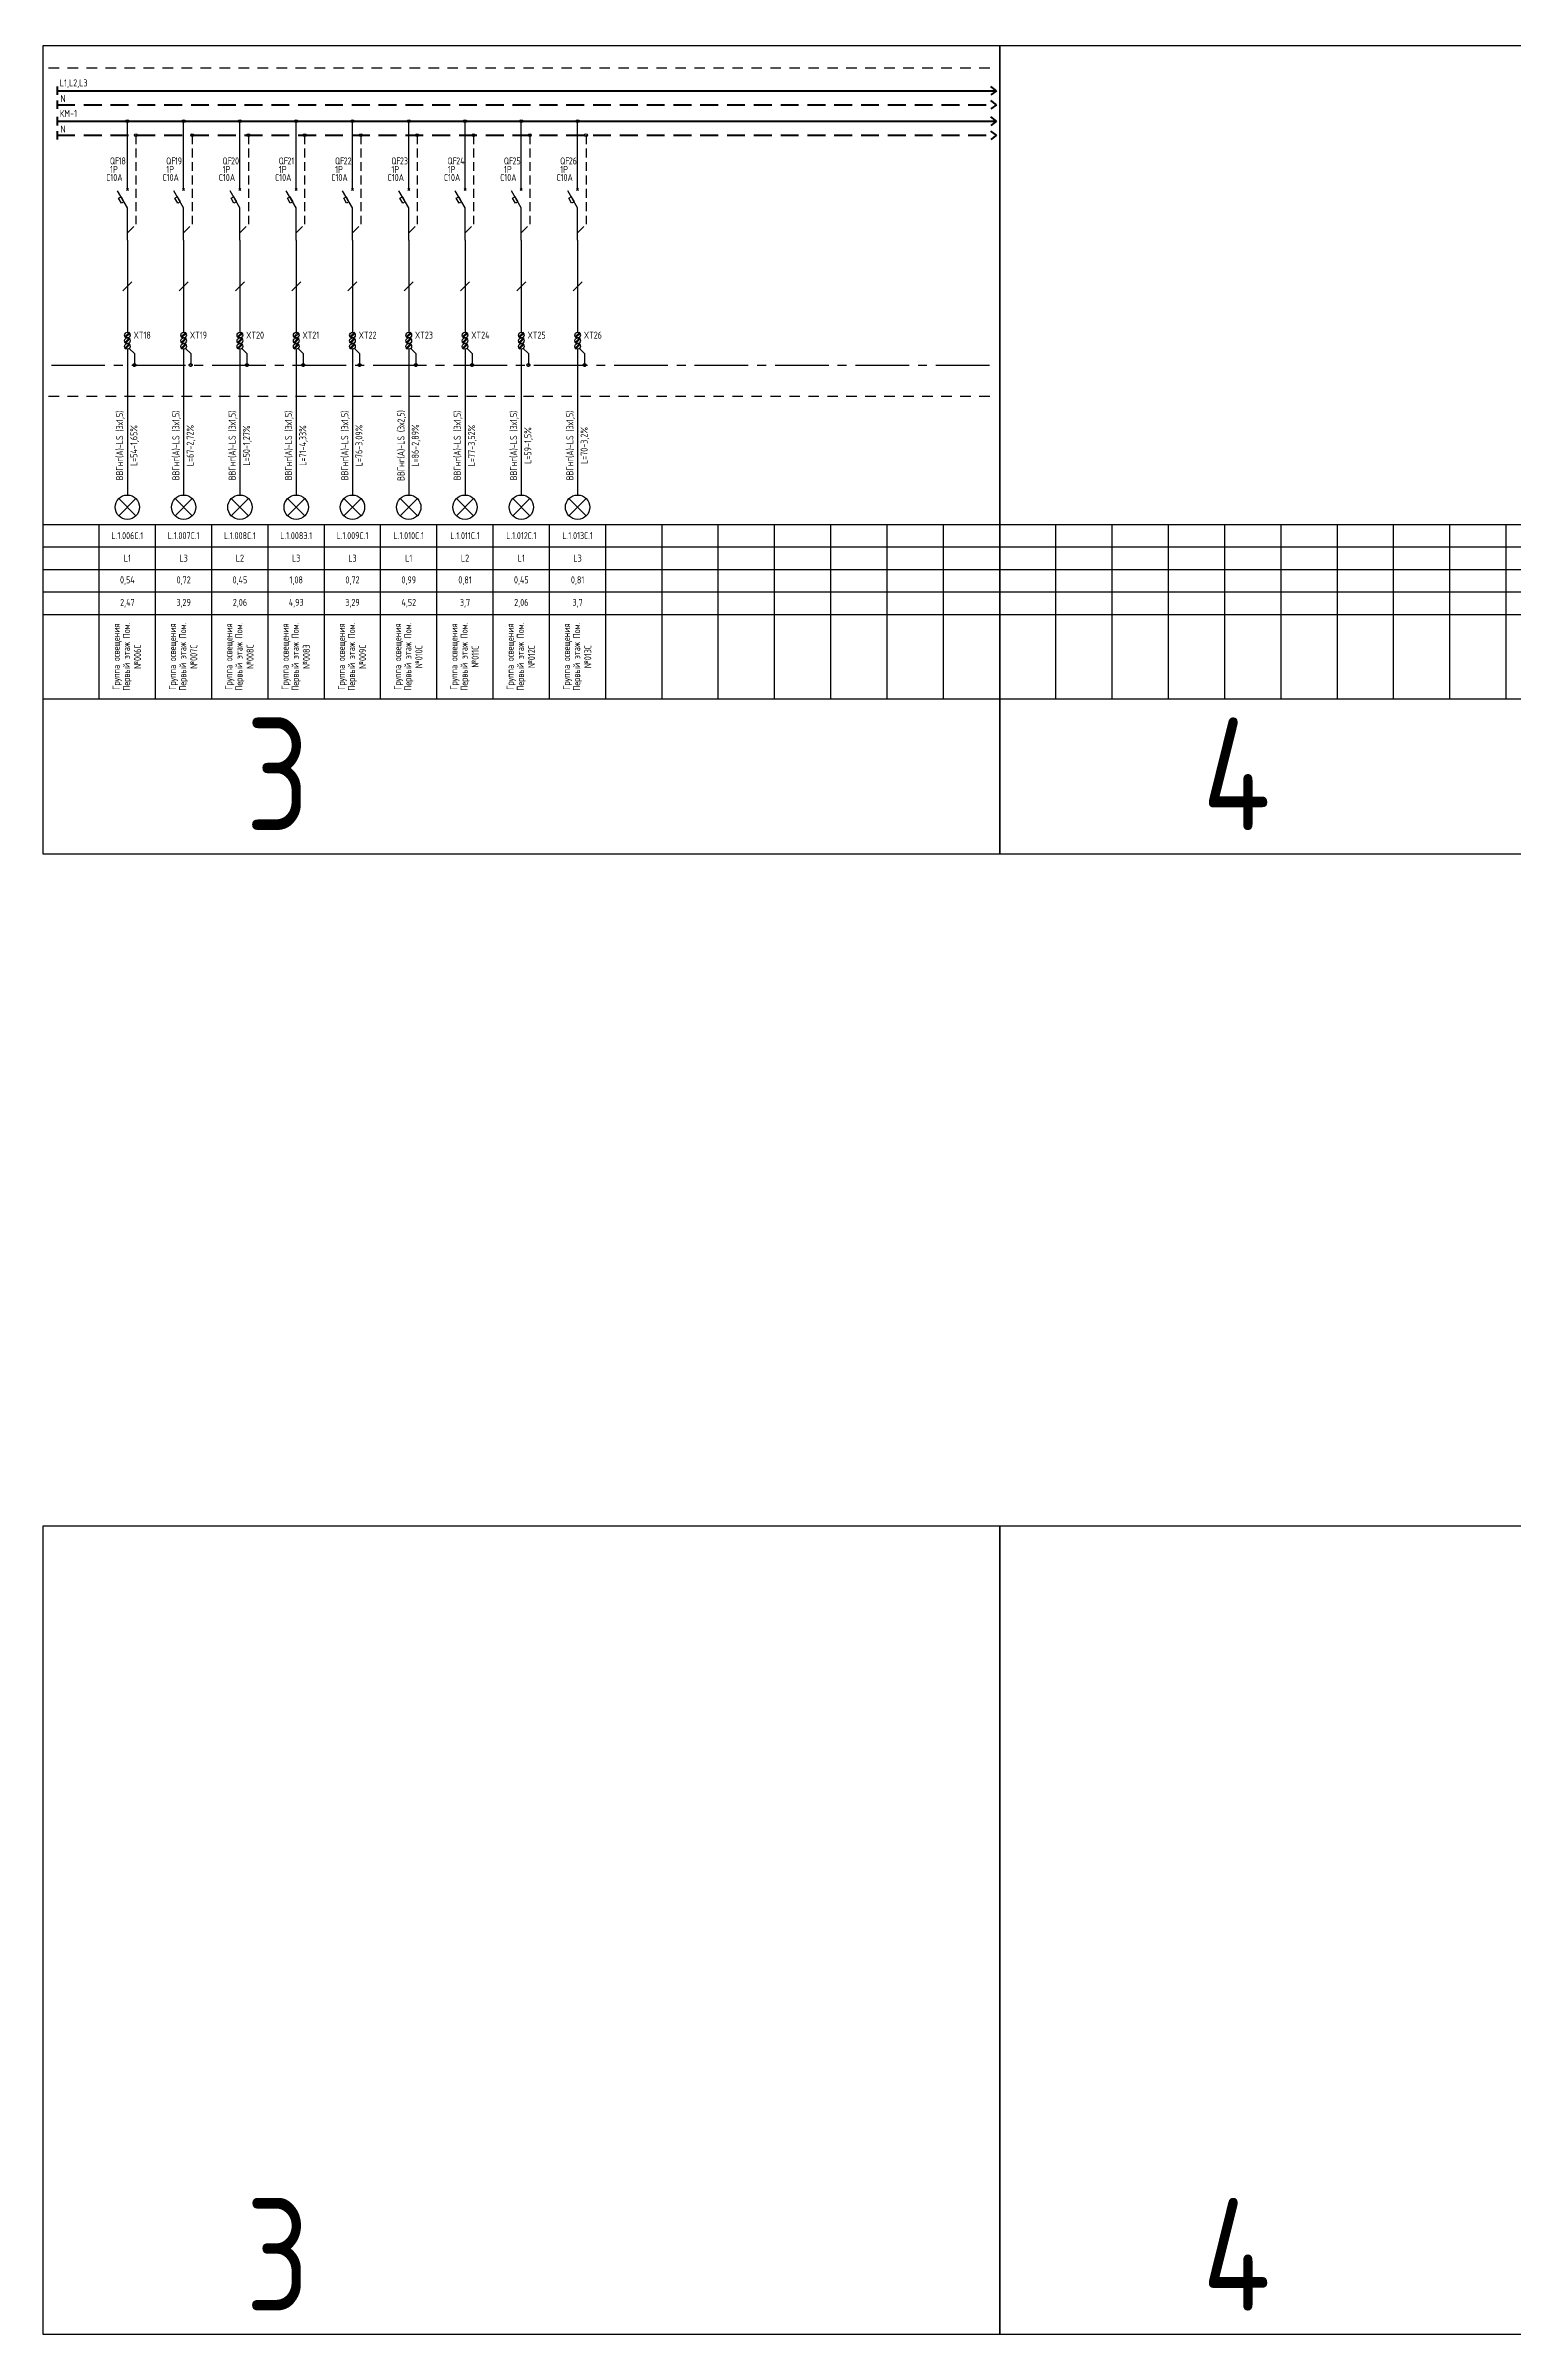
# Model space of a CAD drawing. Header units: millimetres. Extents: x -559267 to 5835, y 0 to 209897.
# Drawn here: x 736 to 1258, y 765 to 1578 of the extents above; entities that cross this region are included whole.
import ezdxf
from ezdxf.enums import TextEntityAlignment as Align

# ---------------------------------------------------------------- set-up
doc = ezdxf.new("R2010")
doc.units = ezdxf.units.MM
for name, pattern in [('CENTER2', [28.575, 19.05, -3.175, 3.175, -3.175]), ('HIDDEN2', [4.7625, 3.175, -1.5875]), ('JIS_02_0.7', [1.35, 0.75, -0.6])]:
    doc.linetypes.add(name, pattern=pattern)
for name, color, linetype in [('SX_BLOCKS', 7, 'Continuous'), ('SX_BOUND', 7, 'JIS_02_0.7'), ('SX_LINES', 7, 'Continuous'), ('SX_PE', 3, 'CENTER2'), ('SX_TABLE', 7, 'Continuous')]:
    doc.layers.add(name, color=color, linetype=linetype)
doc.styles.add('SX_GOST', font='GOST2304A_0.ttf')
doc.styles.add('UNC_A', font='GOST2304A_0.ttf')
doc.styles.add('Unecom', font='GOST2304A_0.ttf', dxfattribs={"height": 2.5})

# ---------------------------------------------------------------- blocks, each defined once
blk = doc.blocks.new('SX_TCOL')
for p, q in [((-10, 62), (10, 62)), ((10, 0), (10, 62)), ((-10, 54), (10, 54)), ((-10, 46), (10, 46)), ((-10, 38), (10, 38)), ((-10, 30), (10, 30)), ((-10, 0), (10, 0))]:
    blk.add_line(p, q)
at = {"style": 'SX_GOST'}
for tag, p in [('CAB1', (-2.6, 90)), ('CAB2', (2.6, 90)), ('NAME1', (-3.6, 15)), ('NAME2', (0, 15)), ('NAME3', (3.6, 15))]:
    blk.add_attdef(tag, text='', height=2.5, rotation=90, dxfattribs=at).set_placement(p, align=Align.MIDDLE)
for tag, p in [('LINE', (0, 58)), ('PH', (0, 50)), ('POW', (0, 42)), ('CUR', (0, 34))]:
    blk.add_attdef(tag, text='', height=2.5, dxfattribs=at).set_placement(p, align=Align.MIDDLE)
blk = doc.blocks.new('*U305')
at = {"lineweight": 40}
for p, q in [((333.89, 0), (331.89, 1.5)), ((333.89, 0), (331.89, -1.5)), ((333.89, -5), (331.89, -3.5)), ((333.89, -5), (331.89, -6.5))]:
    blk.add_line(p, q, dxfattribs=at)
at = {"linetype": 'ByBlock', "lineweight": 40}
for points in [[(0, 1.5), (0, -1.5)], [(0, 0), (333.89, 0)], [(0, -3.5), (0, -6.5)]]:
    blk.add_lwpolyline(points, dxfattribs=at)
at = {"color": 4, "linetype": 'HIDDEN2', "lineweight": 40, "ltscale": 2}
blk.add_lwpolyline([(0, -5), (333.89, -5)], dxfattribs=at)
at = {"insert": (1.24, -1.57), "char_height": 2.5, "attachment_point": 1, "style": 'UNC_A'}
blk.add_mtext_dynamic_manual_height_columns('N', width=3.8436, gutter_width=12.5, heights=[0], dxfattribs=at)
at = {"style": 'UNC_A'}
blk.add_attdef('ЛИНИЯ', (1, 1.5), '', height=2.5, dxfattribs=at)
blk = doc.blocks.new('*U313')
for p, q in [((0, -36.27), (0, -12.02)), ((0, -42.79), (-3.51, -36.72)), ((-0.35, -36.62), (0.35, -35.91)), ((0.35, -36.62), (-0.35, -35.91)), ((0, -54.31), (0, -42.79))]:
    blk.add_line(p, q)
at = {"color": 4, "linetype": 'HIDDEN2'}
for p in [(3, -17.02), (0, -51.65)]:
    blk.add_line(p, (3, -48.65), dxfattribs=at)
blk.add_lwpolyline([(-2.12, -41.12), (-3.12, -39.39), (-2.25, -38.89), (-1.25, -40.62)], close=True)
for centre in [(0, -12.02), (3, -17.02)]:
    blk.add_circle(centre, 0.5)
at = {"insert": (-6.21, -24.9), "char_height": 2.5, "attachment_point": 1, "style": 'Unecom'}
blk.add_mtext_dynamic_manual_height_columns('\\pxql;QF', width=5.7065, gutter_width=12.5, heights=[4.37], dxfattribs=at)
at = {"style": 'Unecom'}
for tag, p in [('P', (-3.4, -30.43)), ('A', (-1.7, -33.28))]:
    blk.add_attdef(tag, text='', height=2.5, dxfattribs=at).set_placement(p, align=Align.RIGHT)
blk.add_attdef('N', (-3.15, -27.4), '', height=2.5, dxfattribs=at)
blk = doc.blocks.new('XT')
at = {"color": 32, "true_color": 0xcd6928}
for p, q in [((0.75, 0), (-1, -1.75)), ((1, -0.25), (-0.75, -2))]:
    blk.add_line(p, q, dxfattribs=at)
at = {"color": 5}
for p, q in [((0.75, -2), (-1, -3.75)), ((1, -2.25), (-0.75, -4))]:
    blk.add_line(p, q, dxfattribs=at)
at = {"color": 32, "true_color": 0xcd6928}
blk.add_circle((0, -1), 1, dxfattribs=at)
at = {"color": 5}
blk.add_circle((0, -3), 1, dxfattribs=at)
at = {"style": 'UNC_A'}
blk.add_attdef('1', (1.75, 0.11), '', height=2.5, dxfattribs=at)
blk = doc.blocks.new('SX_XTPE')
at = {"color": 3}
for p, q in [((0.753, 1.003), (-1.003, -0.753)), ((1.003, 0.753), (-0.753, -1.003))]:
    blk.add_line(p, q, dxfattribs=at)
blk.add_circle((0, 0), 1, dxfattribs=at)
blk = doc.blocks.new('$RECOVER_230831092053-0')
at = {"color": 0, "lineweight": 30}
for p, q in [((-2.83, 2.83), (2.83, -2.83)), ((-2.83, -2.83), (2.83, 2.83))]:
    blk.add_line(p, q, dxfattribs=at)
blk.add_circle((0, 0), 4.33, dxfattribs=at)

msp = doc.modelspace()

# ---------------------------------------------------------------- linework, layer by layer
at = {"color": 6}
for points in [[(1075, 1577.99), (735, 1577.99), (735, 1290.99), (1075, 1290.99), (1075, 1577.99)], [(1415, 1577.99), (1075, 1577.99), (1075, 1290.99), (1415, 1290.99), (1415, 1577.99)], [(1075, 1052.13), (735, 1052.13), (735, 765.13), (1075, 765.13), (1075, 1052.13)], [(1415, 1052.13), (1075, 1052.13), (1075, 765.13), (1415, 765.13), (1415, 1052.13)]]:
    msp.add_lwpolyline(points, dxfattribs=at)
at = {"layer": 'SX_BOUND', "ltscale": 5}
for p, q in [((737, 1570.16), (1073, 1570.16)), ((737, 1453.49), (1073, 1453.49))]:
    msp.add_line(p, q, dxfattribs=at)
at = {"layer": 'SX_LINES'}
for p, q in [((765, 1508.95), (765, 1476.21)), ((785, 1508.95), (785, 1476.21)), ((805, 1508.95), (805, 1476.21)), ((825, 1508.95), (825, 1476.21)), ((845, 1508.95), (845, 1476.21)), ((865, 1508.95), (865, 1476.21)), ((885, 1508.95), (885, 1476.21)), ((905, 1508.95), (905, 1476.21)), ((925, 1508.95), (925, 1476.21)), ((763.4, 1490.98), (766.6, 1494.18)), ((783.4, 1490.98), (786.6, 1494.18)), ((803.4, 1490.98), (806.6, 1494.18)), ((823.4, 1490.98), (826.6, 1494.18)), ((843.4, 1490.98), (846.6, 1494.18)), ((863.4, 1490.98), (866.6, 1494.18)), ((883.4, 1490.98), (886.6, 1494.18)), ((903.4, 1490.98), (906.6, 1494.18)), ((923.4, 1490.98), (926.6, 1494.18)), ((765, 1470.21), (765, 1418.39)), ((785, 1470.21), (785, 1418.39)), ((805, 1470.21), (805, 1418.39)), ((825, 1470.21), (825, 1418.39)), ((845, 1470.21), (845, 1418.39)), ((865, 1470.21), (865, 1418.39)), ((885, 1470.21), (885, 1418.39)), ((905, 1470.21), (905, 1418.39)), ((925, 1470.21), (925, 1418.39))]:
    msp.add_line(p, q, dxfattribs=at)
at = {"layer": 'SX_PE'}
for p, q in [((738, 1464.59), (1074, 1464.59)), ((765.7, 1470.51), (767.5, 1468.71)), ((767.5, 1468.71), (767.5, 1464.59)), ((785.7, 1470.51), (787.5, 1468.71)), ((787.5, 1468.71), (787.5, 1464.59)), ((805.7, 1470.51), (807.5, 1468.71)), ((807.5, 1468.71), (807.5, 1464.59)), ((825.7, 1470.51), (827.5, 1468.71)), ((827.5, 1468.71), (827.5, 1464.59)), ((845.7, 1470.51), (847.5, 1468.71)), ((847.5, 1468.71), (847.5, 1464.59)), ((865.7, 1470.51), (867.5, 1468.71)), ((867.5, 1468.71), (867.5, 1464.59)), ((885.7, 1470.51), (887.5, 1468.71)), ((887.5, 1468.71), (887.5, 1464.59)), ((905.7, 1470.51), (907.5, 1468.71)), ((907.5, 1468.71), (907.5, 1464.59)), ((925.7, 1470.51), (927.5, 1468.71)), ((927.5, 1468.71), (927.5, 1464.59))]:
    msp.add_line(p, q, dxfattribs=at)
for centre in [(767.5, 1464.59), (787.5, 1464.59), (807.5, 1464.59), (827.5, 1464.59), (847.5, 1464.59), (867.5, 1464.59), (887.5, 1464.59), (907.5, 1464.59), (927.5, 1464.59)]:
    msp.add_circle(centre, 0.5, dxfattribs=at)

# ---------------------------------------------------------------- block references
at = {"layer": 'SX_BLOCKS'}
for p, values in [((765, 1563.23), {'N': '18', 'P': '1P', 'A': 'С10А'}), ((785, 1563.23), {'N': '19', 'P': '1P', 'A': 'С10А'}), ((805, 1563.23), {'N': '20', 'P': '1P', 'A': 'С10А'}), ((825, 1563.23), {'N': '21', 'P': '1P', 'A': 'С10А'}), ((845, 1563.23), {'N': '22', 'P': '1P', 'A': 'С10А'}), ((865, 1563.23), {'N': '23', 'P': '1P', 'A': 'С10А'}), ((885, 1563.23), {'N': '24', 'P': '1P', 'A': 'С10А'}), ((905, 1563.23), {'N': '25', 'P': '1P', 'A': 'С10А'}), ((925, 1563.23), {'N': '26', 'P': '1P', 'A': 'С10А'})]:
    msp.add_blockref('*U313', p, dxfattribs=at).add_auto_attribs(values)
ref = msp.add_blockref('XT', (765, 1476.21), dxfattribs=at)
ref.add_attrib('1', 'XT18', (767.2, 1473.96), dxfattribs={"layer": '0', "height": 2.5, "style": 'UNC_A'})
for p in [(765, 1471.21), (785, 1471.21), (805, 1471.21), (825, 1471.21), (845, 1471.21), (865, 1471.21), (885, 1471.21), (905, 1471.21), (925, 1471.21)]:
    msp.add_blockref('SX_XTPE', p, dxfattribs=at)
ref = msp.add_blockref('XT', (785, 1476.21), dxfattribs=at)
ref.add_attrib('1', 'XT19', (787.2, 1473.96), dxfattribs={"layer": '0', "height": 2.5, "style": 'UNC_A'})
ref = msp.add_blockref('XT', (805, 1476.21), dxfattribs=at)
ref.add_attrib('1', 'XT20', (807.2, 1473.96), dxfattribs={"layer": '0', "height": 2.5, "style": 'UNC_A'})
ref = msp.add_blockref('XT', (825, 1476.21), dxfattribs=at)
ref.add_attrib('1', 'XT21', (827.2, 1473.96), dxfattribs={"layer": '0', "height": 2.5, "style": 'UNC_A'})
ref = msp.add_blockref('XT', (845, 1476.21), dxfattribs=at)
ref.add_attrib('1', 'XT22', (847.2, 1473.96), dxfattribs={"layer": '0', "height": 2.5, "style": 'UNC_A'})
ref = msp.add_blockref('XT', (865, 1476.21), dxfattribs=at)
ref.add_attrib('1', 'XT23', (867.2, 1473.96), dxfattribs={"layer": '0', "height": 2.5, "style": 'UNC_A'})
ref = msp.add_blockref('XT', (885, 1476.21), dxfattribs=at)
ref.add_attrib('1', 'XT24', (887.2, 1473.96), dxfattribs={"layer": '0', "height": 2.5, "style": 'UNC_A'})
ref = msp.add_blockref('XT', (905, 1476.21), dxfattribs=at)
ref.add_attrib('1', 'XT25', (907.2, 1473.96), dxfattribs={"layer": '0', "height": 2.5, "style": 'UNC_A'})
ref = msp.add_blockref('XT', (925, 1476.21), dxfattribs=at)
ref.add_attrib('1', 'XT26', (927.2, 1473.96), dxfattribs={"layer": '0', "height": 2.5, "style": 'UNC_A'})
at = {"layer": 'SX_BLOCKS', "color": 244, "true_color": 0x991b1e}
for p in [(765, 1414.09), (785, 1414.09), (805, 1414.09), (825, 1414.09), (845, 1414.09), (865, 1414.09), (885, 1414.09), (905, 1414.09), (925, 1414.09)]:
    msp.add_blockref('$RECOVER_230831092053-0', p, dxfattribs=at)
at = {"layer": 'SX_LINES'}
for p, values in [((740, 1562.04), {'ЛИНИЯ': 'L1,L2,L3'}), ((740, 1551.21), {'ЛИНИЯ': 'КМ-1'})]:
    msp.add_blockref('*U305', p, dxfattribs=at).add_auto_attribs(values)
at = {"layer": 'SX_TABLE'}
for p, values in [((765, 1345.99), {'NAME1': 'Группа освещения', 'NAME2': 'Первый этаж Пом.', 'NAME3': '№006C', 'CUR': '2,47', 'POW': '0,54', 'PH': 'L1', 'LINE': 'L.1.006C.1', 'CAB1': 'ВВГнг(А)-LS (3х1,5)', 'CAB2': 'L=54-1,65%'}), ((785, 1345.99), {'NAME1': 'Группа освещения', 'NAME2': 'Первый этаж Пом.', 'NAME3': '№007C', 'CUR': '3,29', 'POW': '0,72', 'PH': 'L3', 'LINE': 'L.1.007C.1', 'CAB1': 'ВВГнг(А)-LS (3х1,5)', 'CAB2': 'L=67-2,72%'}), ((805, 1345.99), {'NAME1': 'Группа освещения', 'NAME2': 'Первый этаж Пом.', 'NAME3': '№008C', 'CUR': '2,06', 'POW': '0,45', 'PH': 'L2', 'LINE': 'L.1.008C.1', 'CAB1': 'ВВГнг(А)-LS (3х1,5)', 'CAB2': 'L=50-1,27%'}), ((825, 1345.99), {'NAME1': 'Группа освещения', 'NAME2': 'Первый этаж Пом.', 'NAME3': '№008Э', 'CUR': '4,93', 'POW': '1,08', 'PH': 'L3', 'LINE': 'L.1.008Э.1', 'CAB1': 'ВВГнг(А)-LS (3х1,5)', 'CAB2': 'L=71-4,33%'}), ((845, 1345.99), {'NAME1': 'Группа освещения', 'NAME2': 'Первый этаж Пом.', 'NAME3': '№009C', 'CUR': '3,29', 'POW': '0,72', 'PH': 'L3', 'LINE': 'L.1.009C.1', 'CAB1': 'ВВГнг(А)-LS (3х1,5)', 'CAB2': 'L=76-3,09%'}), ((865, 1345.99), {'NAME1': 'Группа освещения', 'NAME2': 'Первый этаж Пом.', 'NAME3': '№010C', 'CUR': '4,52', 'POW': '0,99', 'PH': 'L1', 'LINE': 'L.1.010C.1', 'CAB1': 'ВВГнг(А)-LS (3х2,5)', 'CAB2': 'L=86-2,89%'}), ((885, 1345.99), {'NAME1': 'Группа освещения', 'NAME2': 'Первый этаж Пом.', 'NAME3': '№011C', 'CUR': '3,7', 'POW': '0,81', 'PH': 'L2', 'LINE': 'L.1.011C.1', 'CAB1': 'ВВГнг(А)-LS (3х1,5)', 'CAB2': 'L=77-3,52%'}), ((905, 1345.99), {'NAME1': 'Группа освещения', 'NAME2': 'Первый этаж Пом.', 'NAME3': '№012С', 'CUR': '2,06', 'POW': '0,45', 'PH': 'L1', 'LINE': 'L.1.012С.1', 'CAB1': 'ВВГнг(А)-LS (3х1,5)', 'CAB2': 'L=59-1,5%'}), ((925, 1345.99), {'NAME1': 'Группа освещения', 'NAME2': 'Первый этаж Пом.', 'NAME3': '№013С', 'CUR': '3,7', 'POW': '0,81', 'PH': 'L3', 'LINE': 'L.1.013С.1', 'CAB1': 'ВВГнг(А)-LS (3х1,5)', 'CAB2': 'L=70-3,2%'})]:
    msp.add_blockref('SX_TCOL', p, dxfattribs=at).add_auto_attribs(values)
for p in [(745, 1345.99), (945, 1345.99), (965, 1345.99), (985, 1345.99), (1005, 1345.99), (1025, 1345.99), (1045, 1345.99), (1065, 1345.99), (1085, 1345.99), (1105, 1345.99), (1125, 1345.99), (1145, 1345.99), (1165, 1345.99), (1185, 1345.99), (1205, 1345.99), (1225, 1345.99), (1245, 1345.99), (1265, 1345.99)]:
    msp.add_blockref('SX_TCOL', p, dxfattribs=at)

# ---------------------------------------------------------------- texts
at = {"layer": 'Defpoints', "color": 6, "char_height": 40, "attachment_point": 1, "style": 'Unecom'}
for s, insert in [('3', (807.02, 1339.31)), ('4', (1147.02, 1339.31)), ('3', (807.02, 813.44)), ('4', (1147.02, 813.44))]:
    msp.add_mtext_dynamic_manual_height_columns(s, width=99.9205, gutter_width=12.5, heights=[0], dxfattribs=dict(at, insert=insert))

doc.saveas('drawing.dxf')
